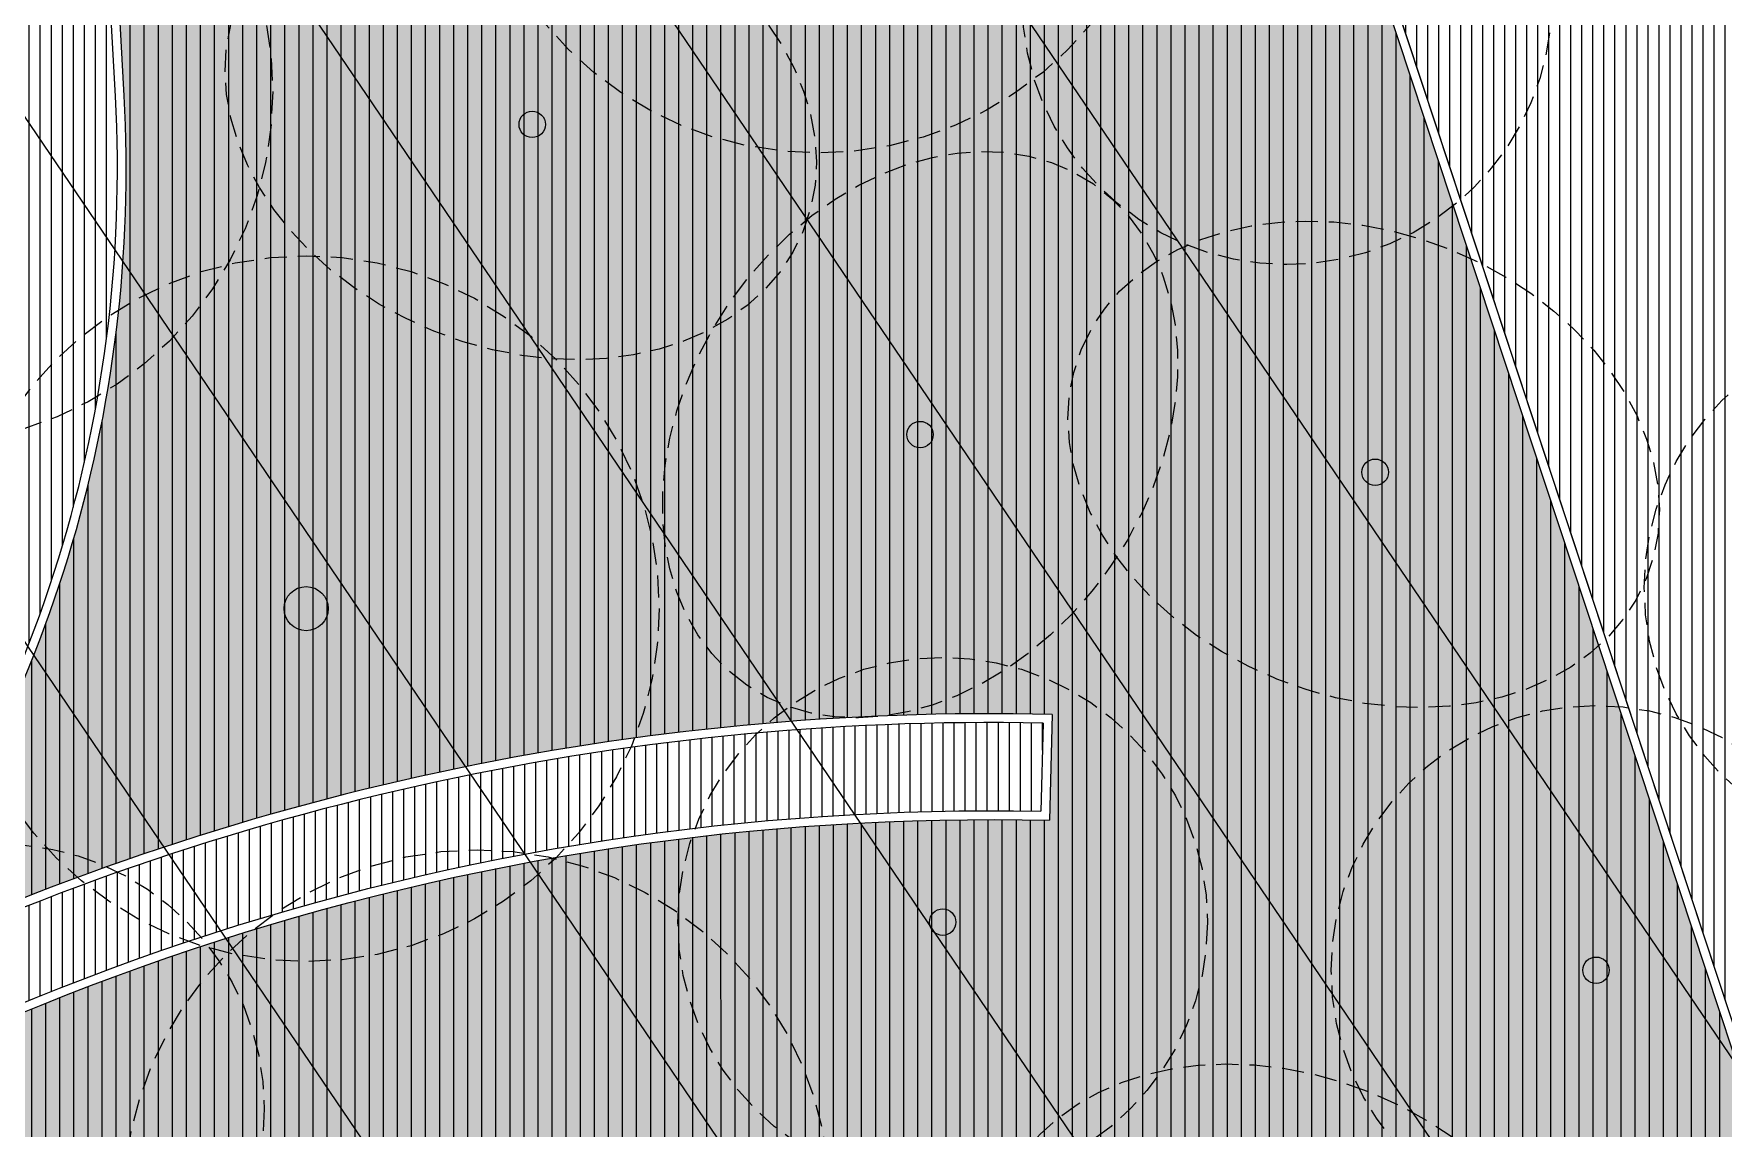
# Model space of a CAD drawing. Header units: metres. Extents: x 678805 to 1359287, y 2747329 to 5497370.
# Drawn here: x 679675.68 to 679694.82, y 2748620.07 to 2748632.48 of the extents above; entities that cross this region are included whole.
import ezdxf
from ezdxf.enums import TextEntityAlignment as Align

# ---------------------------------------------------------------- set-up
doc = ezdxf.new("R2010")
doc.units = ezdxf.units.M
doc.linetypes.add('XREF_MON_SFT_TREES$0$HIDDEN', pattern=[0.375, 0.25, -0.125])
for name, color, linetype in [('00_XREF_MON_HSC_PAVEMENT', 7, 'Continuous'), ('00_XREF_TWQ_SFT_TREES', 7, 'Continuous'), ('XREF_MON_GENERAL_LAYOUT$0$02-L-Plan Change', 8, 'Continuous'), ('XREF_MON_SFT_TREES$0$SL_TREE_CANOPY', 251, 'XREF_MON_SFT_TREES$0$HIDDEN'), ('XREF_MON_SFT_TREES$0$SL_TREE_TRUNK', 251, 'Continuous')]:
    doc.layers.add(name, color=color, linetype=linetype)
for name, color, linetype, true_color in [('02-L-Waterfeatures 01', 7, 'Continuous', 0x4da6ff), ('XREF_MON_SFT_TREES$0$SL_TREE__DELONIX_REGIA', 7, 'Continuous', 0x8f2400), ('XREF_MON_SFT_TREES$0$SL_TREE_ACACIA_ETBAICA', 7, 'Continuous', 0x405700), ('XREF_MON_SFT_TREES$0$SL_TREE_ACACIA_FARNESIANA', 7, 'Continuous', 0xe0e000), ('XREF_MON_SFT_TREES$0$SL_TREE_ACACIA_GERRARDII', 7, 'Continuous', 0x4c4c00), ('XREF_MON_SFT_TREES$0$SL_TREE_ACACIA_NILOTICA', 7, 'Continuous', 0x264d00), ('XREF_MON_SFT_TREES$0$SL_TREE_PROSOPIS_CINERARIA', 7, 'Continuous', 0x5f7f00)]:
    doc.layers.add(name, color=color, linetype=linetype, true_color=true_color)
for name, color, linetype, lineweight in [('XREF_MON_GENERAL_LAYOUT$0$02-L-Level Curves 0.25-0.75m', 33, 'Continuous', 5), ('XREF_MON_GENERAL_LAYOUT$0$02-L-Level Curves 1m', 37, 'Continuous', 5), ('XREF_MON_GENERAL_LAYOUT$0$02-L-Material Change', 251, 'Continuous', 5), ('XREF_MON_HSC_PAVEMENT$0$03-TR-Pavement_04_Dry Meadow_', 54, 'Continuous', 5)]:
    doc.layers.add(name, color=color, linetype=linetype, lineweight=lineweight)
doc.layers.add('XREF_MON_HSC_PAVEMENT$0$03-TR-Pavement_02_Sealed Gravel', color=7, linetype='Continuous', lineweight=5, true_color=0x38321e)
doc.layers.add('XREF_MON_HSC_PAVEMENT$0$03-TR-Pavement_04_Dry Meadow_2', color=7, linetype='Continuous', lineweight=5, true_color=0xe2c75d)
doc.layers.get('XREF_MON_SFT_TREES$0$SL_TREE__DELONIX_REGIA').off()
doc.layers.get('XREF_MON_SFT_TREES$0$SL_TREE_ACACIA_ETBAICA').off()
doc.layers.get('XREF_MON_SFT_TREES$0$SL_TREE_ACACIA_FARNESIANA').off()
doc.layers.get('XREF_MON_SFT_TREES$0$SL_TREE_ACACIA_GERRARDII').off()
doc.layers.get('XREF_MON_SFT_TREES$0$SL_TREE_ACACIA_NILOTICA').off()
doc.layers.get('XREF_MON_SFT_TREES$0$SL_TREE_PROSOPIS_CINERARIA').off()
doc.styles.add('XREF_MON_GENERAL_LAYOUT$0$Standard', font='arial.ttf')
pattern_1 = [(45, (0, 0), (-0.2245064030267289, 0.2245064030267289), [])]
pattern_2 = [(90, (652974.1167151183, 2717198.732228751), (-0.1247775, 0), [])]

# ---------------------------------------------------------------- blocks, each defined once
blk = doc.blocks.new('XREF_MON_SFT_TREES$0$Acacia_pycnantha')
h = blk.add_hatch()
h.set_pattern_fill('ANSI31', color=256, scale=0.1)
h.set_pattern_definition(pattern_1)
edge = h.paths.add_edge_path()
edge.add_arc((-2.328306436538696e-10, 0), 2.999999999974137, 3.180554681463517e-15, 360)
at = {"layer": 'XREF_MON_SFT_TREES$0$SL_TREE_TRUNK'}
h = blk.add_hatch(color=256, dxfattribs=at)
h.dxf.hatch_style = 1
edge = h.paths.add_edge_path()
edge.add_arc((2.328306436538696e-10, 0), 0.2500003876001918, 0, 360)
at = {"layer": 'XREF_MON_SFT_TREES$0$SL_TREE_CANOPY', "linetype": 'XREF_MON_SFT_TREES$0$HIDDEN'}
blk.add_circle((2.328306436538696e-10, 0), 3, dxfattribs=at)
at = {"layer": 'XREF_MON_SFT_TREES$0$SL_TREE_TRUNK'}
blk.add_circle((2.328306436538696e-10, 0), 0.2500003876001918, dxfattribs=at)
blk = doc.blocks.new('XREF_MON_SFT_TREES$0$Acacia etbaica')
h = blk.add_hatch()
h.set_pattern_fill('ANSI31', color=256, scale=0.1)
h.set_pattern_definition(pattern_1)
edge = h.paths.add_edge_path()
edge.add_arc((4.440892098500626e-16, -1.110223024625157e-15), 3.000000000000001, 0, 360)
at = {"layer": 'XREF_MON_SFT_TREES$0$SL_TREE_TRUNK'}
h = blk.add_hatch(color=256, dxfattribs=at)
h.dxf.hatch_style = 1
edge = h.paths.add_edge_path()
edge.add_arc((-4.190951585769653e-09, -3.725290298461914e-09), 0.1500002332421871, 286.4511275051879, 569.1271037239628)
edge.add_arc((-2.328306436538696e-09, 2.328306436538696e-09), 0.1500002378014961, 209.127105287983, 286.4511261276718)
at = {"layer": 'XREF_MON_SFT_TREES$0$SL_TREE_CANOPY'}
blk.add_circle((0, 0), 3, dxfattribs=at)
at = {"layer": 'XREF_MON_SFT_TREES$0$SL_TREE_TRUNK'}
for radius in [0.1500002332387778, 0.150000232560115]:
    blk.add_circle((-4.190951585769653e-09, -3.725290298461914e-09), radius, dxfattribs=at)
blk = doc.blocks.new('XREF_MON_SFT_TREES$0$Acacia_gerrardii')
h = blk.add_hatch()
h.set_pattern_fill('ANSI31', color=256, scale=0.1, style=0)
h.set_pattern_definition(pattern_1)
edge = h.paths.add_edge_path()
edge.add_ellipse((-0.07890667230822146, 0.1374323763884604), major_axis=(-2.334159139066159, 2.54631103014604), ratio=0.7600819417513992, start_angle=0, end_angle=360)
at = {"layer": 'XREF_MON_SFT_TREES$0$SL_TREE_TRUNK'}
h = blk.add_hatch(color=256, dxfattribs=at)
h.dxf.hatch_style = 1
edge = h.paths.add_edge_path()
edge.add_arc((2.328306436538696e-10, 4.656612873077393e-10), 0.1500002322718501, -7.354891001008641, 352.6451089989913)
at = {"layer": 'XREF_MON_SFT_TREES$0$SL_TREE_CANOPY'}
blk.add_ellipse((-0.07890667230822146, 0.1374323763884604), major_axis=(-2.334159139066159, 2.54631103014604), ratio=0.7600819417513992, dxfattribs=at)
at = {"layer": 'XREF_MON_SFT_TREES$0$SL_TREE_TRUNK'}
for radius in [0.1500002322718501, 0.150000232560115]:
    blk.add_circle((2.328306436538696e-10, 4.656612873077393e-10), radius, dxfattribs=at)
blk = doc.blocks.new('XREF_MON_SFT_TREES$0$Prosopis_cineraria')
h = blk.add_hatch()
h.set_pattern_fill('ANSI31', color=256, scale=0.1)
h.set_pattern_definition(pattern_1)
edge = h.paths.add_edge_path()
edge.add_arc((-1.862645149230957e-09, -1.396983861923218e-09), 4.000000002159871, 0, 360)
at = {"layer": 'XREF_MON_SFT_TREES$0$SL_TREE_TRUNK'}
h = blk.add_hatch(color=256, dxfattribs=at)
h.dxf.hatch_style = 1
edge = h.paths.add_edge_path()
edge.add_arc((0, 0), 0.25, 0, 360)
at = {"layer": 'XREF_MON_SFT_TREES$0$SL_TREE_CANOPY', "linetype": 'XREF_MON_SFT_TREES$0$HIDDEN'}
blk.add_circle((0, 0), 4, dxfattribs=at)
at = {"layer": 'XREF_MON_SFT_TREES$0$SL_TREE_TRUNK'}
blk.add_circle((0, 0), 0.25, dxfattribs=at)
blk = doc.blocks.new('XREF_MON_SFT_TREES$0$Acacia_gerrardii_1')
h = blk.add_hatch()
h.set_pattern_fill('ANSI31', color=256, scale=0.1, style=0)
h.set_pattern_definition(pattern_1)
edge = h.paths.add_edge_path()
edge.add_ellipse((2.328306436538696e-10, 4.656612873077393e-10), major_axis=(-2.994620075353438, -1.721699553644494), ratio=0.7600819417513994, start_angle=0, end_angle=360)
at = {"layer": 'XREF_MON_SFT_TREES$0$SL_TREE_TRUNK'}
h = blk.add_hatch(color=256, dxfattribs=at)
h.dxf.hatch_style = 1
edge = h.paths.add_edge_path()
edge.add_arc((4.656612873077393e-10, 9.313225746154785e-10), 0.1500002322718501, -7.354891001008638, 352.6451089989913)
at = {"layer": 'XREF_MON_SFT_TREES$0$SL_TREE_CANOPY'}
blk.add_ellipse((2.328306436538696e-10, 4.656612873077393e-10), major_axis=(-2.994620075353436, -1.721699553644493), ratio=0.7600819417513992, dxfattribs=at)
at = {"layer": 'XREF_MON_SFT_TREES$0$SL_TREE_TRUNK'}
for radius in [0.1500002322718501, 0.150000232560115]:
    blk.add_circle((4.656612873077393e-10, 9.313225746154785e-10), radius, dxfattribs=at)
blk = doc.blocks.new('XREF_MON_SFT_TREES$0$Acacia Nilotica D')
h = blk.add_hatch()
h.set_pattern_fill('ANSI31', color=256, scale=0.1)
h.set_pattern_definition(pattern_1)
edge = h.paths.add_edge_path()
edge.add_arc((2.328306436538696e-10, 0), 3.999999999999999, -6.5439871631012e-05, 359.9999345601284)
at = {"layer": 'XREF_MON_SFT_TREES$0$SL_TREE_TRUNK'}
h = blk.add_hatch(color=256, dxfattribs=at)
h.dxf.hatch_style = 1
edge = h.paths.add_edge_path()
edge.add_arc((2.328306436538696e-10, 0), 0.2500003876001918, 0, 360)
at = {"layer": 'XREF_MON_SFT_TREES$0$SL_TREE_CANOPY', "linetype": 'XREF_MON_SFT_TREES$0$HIDDEN'}
blk.add_circle((2.328306436538696e-10, 0), 4, dxfattribs=at)
at = {"layer": 'XREF_MON_SFT_TREES$0$SL_TREE_TRUNK'}
blk.add_circle((2.328306436538696e-10, 0), 0.2500003876001918, dxfattribs=at)
blk = doc.blocks.new('XREF_MON_SFT_TREES$0$Delonix.B')
h = blk.add_hatch()
h.set_pattern_fill('ANSI31', color=256, scale=0.1, angle=25.44812939262281)
h.set_pattern_definition([(70.44812939262282, (0, -4.656612873077393e-10), (-0.2991926023986827, 0.106254584230064), [])])
edge = h.paths.add_edge_path()
edge.add_arc((0, 0), 3.000000000087448, 6.361109362927034e-15, 360)
at = {"layer": 'XREF_MON_SFT_TREES$0$SL_TREE_TRUNK'}
h = blk.add_hatch(color=256, dxfattribs=at)
h.dxf.hatch_style = 1
edge = h.paths.add_edge_path()
edge.add_arc((0, 0), 0.2500003876001918, 0, 360)
at = {"layer": 'XREF_MON_SFT_TREES$0$SL_TREE_CANOPY', "linetype": 'XREF_MON_SFT_TREES$0$HIDDEN'}
blk.add_circle((0, 0), 3, dxfattribs=at)
at = {"layer": 'XREF_MON_SFT_TREES$0$SL_TREE_TRUNK'}
blk.add_circle((0, 0), 0.2500003876001918, dxfattribs=at)
blk = doc.blocks.new('XREF_MON_SFT_TREES')
at = {"layer": 'XREF_MON_SFT_TREES$0$SL_TREE__DELONIX_REGIA'}
blk.add_blockref('XREF_MON_SFT_TREES$0$Delonix.B', (679696.9277039454, 2748626.200658544), dxfattribs=at)
at = {"layer": 'XREF_MON_SFT_TREES$0$SL_TREE_ACACIA_ETBAICA', "rotation": 25.44812939262281}
for p in [(679689.8785097321, 2748632.862857621), (679685.9780449623, 2748622.41059688), (679693.3813133545, 2748621.864504647), (679675.2892833581, 2748620.296114886)]:
    blk.add_blockref('XREF_MON_SFT_TREES$0$Acacia etbaica', p, dxfattribs=at)
at = {"layer": 'XREF_MON_SFT_TREES$0$SL_TREE_ACACIA_FARNESIANA', "rotation": 25.44812939262281}
for p in [(679693.612578542, 2748636.241661945), (679698.2913198755, 2748636.042886797)]:
    blk.add_blockref('XREF_MON_SFT_TREES$0$Acacia_pycnantha', p, dxfattribs=at)
at = {"layer": 'XREF_MON_SFT_TREES$0$SL_TREE_ACACIA_GERRARDII', "rotation": 25.44812939262281}
for name, p in [('XREF_MON_SFT_TREES$0$Acacia_gerrardii', (679681.3272223724, 2748631.452535958)), ('XREF_MON_SFT_TREES$0$Acacia_gerrardii_1', (679685.721398927, 2748627.936235616)), ('XREF_MON_SFT_TREES$0$Acacia_gerrardii', (679690.8787193706, 2748627.509156693)), ('XREF_MON_SFT_TREES$0$Acacia_gerrardii', (679689.9776555735, 2748617.954514741))]:
    blk.add_blockref(name, p, dxfattribs=at)
at = {"layer": 'XREF_MON_SFT_TREES$0$SL_TREE_ACACIA_NILOTICA', "rotation": 25.44819483249446}
for p in [(679684.5676405226, 2748635.12884048), (679671.0231971582, 2748626.352799246), (679678.7653208389, 2748625.963629191)]:
    blk.add_blockref('XREF_MON_SFT_TREES$0$Acacia Nilotica D', p, dxfattribs=at)
at = {"layer": 'XREF_MON_SFT_TREES$0$SL_TREE_PROSOPIS_CINERARIA', "rotation": 25.44812939262281}
for p in [(679674.3868786135, 2748631.824802852), (679680.7013963921, 2748619.230209735)]:
    blk.add_blockref('XREF_MON_SFT_TREES$0$Prosopis_cineraria', p, dxfattribs=at)
blk = doc.blocks.new('XREF_MON_HSC_PAVEMENT')
at = {"layer": 'XREF_MON_HSC_PAVEMENT$0$03-TR-Pavement_02_Sealed Gravel', "linetype": 'Continuous'}
h = blk.add_hatch(dxfattribs=at)
h.set_pattern_fill('ANSI31', color=256, scale=0.0393, angle=45)
h.set_pattern_definition(pattern_2)
h.paths.add_polyline_path([(679674.7505662756, 2748647.006901963), (679675.7314659259, 2748647.3766699), (679685.0426982479, 2748650.886708019), (679684.7252839699, 2748651.728734859), (679645.3021382057, 2748636.867606018), (679645.584615705, 2748636.012267229)])
h.paths.add_polyline_path([(679675.7314659259, 2748647.3766699), (679674.7505662756, 2748647.006901963), (679675.4753778314, 2748634.034407944), (679659.6414923314, 2748632.703298761, 0.04287255845586823), (679651.2223284328, 2748631.261882994), (679647.4762699777, 2748630.284359057), (679647.7905010901, 2748629.332870731), (679651.4748207846, 2748630.294284104, -0.04287255843960752), (679659.7252639609, 2748631.706813782), (679675.5311857382, 2748633.035572135), (679675.6049644626, 2748631.715099174, -0.1859756716922504), (679672.5376234493, 2748622.202856299), (679673.3153941857, 2748621.574308224, 0.1859756716839196), (679676.6034072143, 2748631.770885119), (679676.5280630047, 2748633.119376738), (679677.1354311637, 2748633.170436431, 0.1072667563963193), (679683.6646576964, 2748635.172907715), (679686.4360077374, 2748636.727829324), (679685.9466940921, 2748637.599937205), (679683.1753440527, 2748636.045015597, -0.1072667565421974), (679677.0516595319, 2748634.16692141), (679676.4722550978, 2748634.118212547)])
h = blk.add_hatch(dxfattribs=at)
h.set_pattern_fill('ANSI31', color=256, scale=0.0393, angle=45)
h.set_pattern_definition(pattern_2)
h.paths.add_polyline_path([(679696.481800617, 2748616.569496031), (679707.6360352818, 2748623.511240307), (679701.0105245535, 2748643.578830983), (679684.8984484846, 2748651.642306724)])
h.paths.add_polyline_path([(679700.0091509128, 2748633.041687717), (679701.2481707088, 2748633.812898146), (679698.5330122038, 2748642.036725296), (679698.5329806948, 2748642.036740809), (679697.2939839378, 2748641.265509594)], flags=16)
h.paths.add_polyline_path([(679701.5437227016, 2748637.441630752), (679702.7827338768, 2748638.212835815), (679701.0110039212, 2748643.579116356), (679701.0109724122, 2748643.579131869), (679699.771997171, 2748642.807914047)], flags=16)
h.paths.add_polyline_path([(679703.0730714542, 2748637.333450732), (679701.834059554, 2748636.562245218), (679703.4855544355, 2748631.560122008), (679704.72457046, 2748632.33133009)], flags=17)
h.paths.add_polyline_path([(679701.5385066556, 2748632.933512048), (679700.2994877653, 2748632.162302182), (679701.9807191639, 2748627.07011165), (679703.2197328102, 2748627.84131825)], flags=16)
h.paths.add_polyline_path([(679697.1460423457, 2748637.189272121), (679695.9065942226, 2748636.417795085), (679698.5285579476, 2748628.474709328), (679699.7685345857, 2748629.24651533)], flags=16)
h.paths.add_polyline_path([(679705.0149080375, 2748631.451945007), (679703.7758912883, 2748630.680736474), (679705.4571225332, 2748625.588546407), (679706.6961434807, 2748626.359757553)], flags=17)
h.paths.add_polyline_path([(679703.5100687569, 2748626.961932153), (679702.2710560162, 2748626.190726115), (679703.922550889, 2748621.188602933), (679705.1615584777, 2748621.959805763)], flags=16)
h.paths.add_polyline_path([(679695.6163047369, 2748637.297210104), (679696.8556943459, 2748638.068650717), (679693.8524403292, 2748647.164622811), (679693.8524088202, 2748647.164638324), (679692.6136486422, 2748646.393581129)], flags=16)
h.paths.add_polyline_path([(679690.6558655783, 2748634.209654581), (679691.9020214824, 2748634.977121429), (679686.6946379266, 2748650.749562684), (679684.9041397311, 2748651.646345514)])
h.paths.add_polyline_path([(679691.3746613588, 2748645.622417704), (679690.1356256147, 2748644.851224117), (679693.1387863244, 2748635.755113645), (679694.377805342, 2748636.526323589)], flags=16)
h = blk.add_hatch(dxfattribs=at)
h.set_pattern_fill('ANSI31', color=256, scale=0.0393, angle=45)
h.set_pattern_definition(pattern_2)
h.paths.add_polyline_path([(679687.0919775869, 2748623.667244822), (679687.1149402101, 2748624.666986998, 0.1206165127163275), (679673.3153941857, 2748621.574308224), (679672.5376234495, 2748622.202856299, -0.05646429362314211), (679670.3091312713, 2748620.005767073), (679656.8279828727, 2748609.423800798), (679657.4454304304, 2748608.63718875), (679668.7878212401, 2748617.540346959, -0.1729383938484506)])
at = {"layer": 'XREF_MON_HSC_PAVEMENT$0$03-TR-Pavement_04_Dry Meadow_', "linetype": 'Continuous'}
h = blk.add_hatch(dxfattribs=at)
h.set_pattern_fill('ANSI31', color=256, scale=0.0502, angle=45)
h.set_pattern_definition([(90, (0, 0), (-0.159385, 0), [])])
edge = h.paths.add_edge_path()
edge.add_line((679675.835403824, 2748647.308981866), (679685.074085759, 2748650.791670799))
edge.add_line((679685.074085759, 2748650.791670799), (679698.893599113, 2748608.948017369))
edge.add_line((679698.893599113, 2748608.948017369), (679662.2653552648, 2748585.50317272))
edge.add_line((679662.2653552648, 2748585.50317272), (679655.3139743757, 2748606.551879153))
edge.add_arc((679670.9314425674, 2748572.82483962), 37.16743881894804, 91.5774076475708, 114.84672299142821, ccw=False)
edge.add_line((679669.9083166623, 2748609.978193732), (679694.8044275737, 2748610.663778945))
edge.add_line((679694.8044275737, 2748610.663778945), (679694.7713946837, 2748611.863324204))
edge.add_line((679694.7713946837, 2748611.863324204), (679669.8752837724, 2748611.177738991))
edge.add_arc((679670.9314426158, 2748572.824839415), 38.36743902575249, 91.57740758399454, 109.68928109787)
edge.add_line((679658.0047187424, 2748608.949072103), (679668.849565996, 2748617.461685754))
edge.add_arc((679686.5320581297, 2748594.934653038), 28.63804691447938, 88.68423064924599, 128.1299802798103, ccw=False)
edge.add_line((679687.1896589658, 2748623.565148881), (679687.2172139526, 2748624.764832473))
edge.add_arc((679686.5320581305, 2748594.934653035), 29.83804691670532, 88.68423065088447, 115.5515273092223)
edge.add_arc((679661.726610215, 2748630.939674532), 14.99999999986113, 322.7221972044185, 363.197959410997)
edge.add_line((679676.7032514893, 2748631.776463714), (679676.633331522, 2748633.027873617))
edge.add_line((679676.633331522, 2748633.027873617), (679677.1438083261, 2748633.070787933))
edge.add_arc((679675.7867080126, 2748649.213844605), 16.19999999980139, 274.8053921856376, 299.2954794328936)
edge.add_line((679683.7135890619, 2748635.085696927), (679686.57214989, 2748636.6895499))
edge.add_line((679686.57214989, 2748636.6895499), (679685.9849735158, 2748637.736079358))
edge.add_line((679685.9849735158, 2748637.736079358), (679683.1264126879, 2748636.132226385))
edge.add_arc((679675.7867080125, 2748649.213844606), 15.00000000052617, 274.8053921858599, 299.29547943230796, ccw=False)
edge.add_line((679677.043282377, 2748634.266569909), (679676.5663620338, 2748634.226476588))
edge.add_line((679676.5663620338, 2748634.226476588), (679675.835403824, 2748647.308981866))
at = {"layer": 'XREF_MON_HSC_PAVEMENT$0$03-TR-Pavement_04_Dry Meadow_2', "ltscale": 2, "transparency": 33554687}
h = blk.add_hatch(dxfattribs=at)
h.set_pattern_fill('AR-CONC', color=256, scale=0.0067, angle=290.0000000000001)
h.set_pattern_definition([(340, (0, 0), (0.3171310031097607, -1.183548818555639), [0.127635, -1.403985]), (284.9999999999999, (0, 0), (1.122121008750501, 0.6597039266631874), [0.102108, -1.123191913939]), (30.45144470000007, (0.0264274947241093, -0.09862875297372095), (1.439251961726375, -0.5238449067124393), [0.10847305896, -1.19320463882]), (336.1842, (0.3198337804106918, 0.1164099759823247), (0.3564911015664235, -1.803038992589059), [0.1914525, -2.1059775]), (26.63555761000001, (0.3495414982605787, -0.03384308439077688), (2.101800046171185, -0.9276967019094174), [0.162709655038, -1.789808574672]), (281.1841511700001, (0.3198337804106918, 0.1164099759823247), (2.10180004612532, -0.9276967020221802), [0.153161779369, -1.684780203864]), (311.0000000000001, (0.2980803232991812, -0.07260940821860236), (-0.2964259309923299, -1.18889947222557), [0.127635, -1.403985]), (256.0000000000001, (0.2980803232991812, -0.07260940821860236), (1.301257995013117, 0.03297126671369521), [0.102108, -1.123188]), (1.451445000000042, (0.2733781620483804, -0.1716843643181712), (1.004832069231487, -1.155928201204946), [0.10847305896, -1.19320258192]), (327.5000000000001, (0, 0), (0.5394311410589346, 0.1743151651689518), [0, -1.1095736, 0, -1.140206, 0, -1.1274425]), (297.5, (0, 0), (0.7838505369245482, -0.1911253338182064), [0, -0.6500876, 0, -1.0840466, 0, -0.4297045]), (257.5, (-0.129797123220292, 0.3566146651579213), (0.2746427574532052, -0.8667979447037826), [0, -0.42545, 0, -1.327404, 0, -1.761363]), (247.5, (-0.1880021112114544, 0.5165315553632672), (0.4995268739605756, -0.8743468279788609), [0, -0.553085, 0, -0.8815324, 0, -1.250823])])
edge = h.paths.add_edge_path()
edge.add_line((679662.151590762, 2748598.296569386), (679658.4446151747, 2748597.072332544))
edge.add_line((679658.4446151747, 2748597.072332544), (679662.2653552647, 2748585.50317272))
edge.add_line((679662.2653552647, 2748585.50317272), (679698.8935991129, 2748608.948017369))
edge.add_line((679698.8935991129, 2748608.948017369), (679685.0740857589, 2748650.791670799))
edge.add_line((679685.0740857589, 2748650.791670799), (679675.8354038239, 2748647.308981866))
edge.add_line((679675.8354038239, 2748647.308981866), (679676.5663620337, 2748634.226476588))
edge.add_line((679676.5663620337, 2748634.226476588), (679677.0432823767, 2748634.266569909))
edge.add_arc((679675.7867080121, 2748649.213844604), 14.99999999820881, 274.8053921870481, 297.2878324299207)
edge.add_line((679682.6636205167, 2748635.883125405), (679682.5360535246, 2748636.110489143))
edge.add_arc((679680.7414575713, 2748634.937182753), 2.144113457710799, 33.17664921244775, 85.39763686341243)
edge.add_arc((679681.1785569801, 2748640.062650642), 2.999999999980566, -26.533621570436992, 264.93120043001886, ccw=False)
edge.add_arc((679685.7808389529, 2748637.764628903), 2.144113457926065, 153.4655269544147, 205.4143094813302)
edge.add_line((679683.844215344, 2748636.844459616), (679683.9762877418, 2748636.609065855))
edge.add_line((679683.9762877418, 2748636.609065855), (679685.9849735157, 2748637.736079358))
edge.add_line((679685.9849735157, 2748637.736079358), (679686.5721498899, 2748636.6895499))
edge.add_line((679686.5721498899, 2748636.6895499), (679683.7135890618, 2748635.085696927))
edge.add_arc((679675.7867080122, 2748649.213844606), 16.20000000074894, 274.8053921861822, 299.295479432, ccw=False)
edge.add_line((679677.143808326, 2748633.070787933), (679676.6333315219, 2748633.027873617))
edge.add_line((679676.6333315219, 2748633.027873617), (679676.7032514894, 2748631.776463714))
edge.add_arc((679661.7266102211, 2748630.93967453), 14.99999999391607, -37.27780280392551, 3.1979594211665017, ccw=False)
edge.add_arc((679686.5320581291, 2748594.934653047), 29.83804690509627, 88.68423064791278, 115.5515273166281, ccw=False)
edge.add_line((679687.2172139524, 2748624.764832473), (679687.1896589657, 2748623.565148881))
edge.add_arc((679686.532058129, 2748594.93465304), 28.6380469126548, 88.68423064799615, 128.1299802811952)
edge.add_line((679668.8495659959, 2748617.461685754), (679658.0047187423, 2748608.949072103))
edge.add_arc((679670.9314426173, 2748572.824839406), 38.36743903417608, 91.57740758608293, 109.6892810959443, ccw=False)
edge.add_line((679669.8752837722, 2748611.177738991), (679694.7713946836, 2748611.863324204))
edge.add_line((679694.7713946836, 2748611.863324204), (679694.8044275736, 2748610.663778945))
edge.add_line((679694.8044275736, 2748610.663778945), (679688.5076800641, 2748610.490380095))
edge.add_arc((679687.7724817486, 2748607.581860981), 3.000000000278293, -252.65945247985883, 75.8142596313707, ccw=False)
edge.add_line((679686.8783303323, 2748610.445511317), (679669.9083166622, 2748609.978193732))
edge.add_arc((679670.9314425656, 2748572.824839626), 37.16743881239631, 91.57740764533591, 114.846722993534)
edge.add_line((679655.3139743755, 2748606.551879153), (679657.9742251091, 2748598.496668595))
edge.add_line((679657.9742251091, 2748598.496668595), (679661.6812006534, 2748599.720905423))
edge.add_arc((679660.8725541149, 2748601.706683177), 2.144113455663051, 292.1570896182367, 344.3732793733889)
edge.add_arc((679665.8199707317, 2748600.297938825), 3.000000000761656, -127.11275333148927, 163.9150522444945, ccw=False)
edge.add_arc((679662.6848792149, 2748596.21983494), 2.144113460433061, 51.83409009833392, 104.4019069229838)
edge = h.paths.add_edge_path(flags=17)
edge.add_line((679671.1979735051, 2748619.121500286), (679672.476851969, 2748619.897653876))
edge.add_line((679672.476851969, 2748619.897653876), (679672.5251279734, 2748619.816931383))
edge.add_arc((679674.2865621371, 2748621.03945836), 2.144113458347495, 214.7626602322482, 266.7114429406855)
edge.add_arc((679673.9914719188, 2748615.903815748), 3, -54.25254889907109, 86.71144292098552, ccw=False)
edge.add_arc((679676.9967327596, 2748611.728853407), 2.144113458347495, 125.7474510802318, 177.6962337837369)
edge.add_line((679674.8543522704, 2748611.815041348), (679674.8681159745, 2748611.315230824))
edge.add_line((679674.8681159745, 2748611.315230824), (679673.3686844009, 2748611.273939712))
edge.add_line((679673.3686844009, 2748611.273939712), (679673.3549206967, 2748611.773750236))
edge.add_arc((679671.2205302833, 2748611.569789245), 2.144113458347495, 5.458573363774319, 57.40735606774469)
edge.add_arc((679673.9914719188, 2748615.903815748), 3, 155.0515379830904, 237.4073560453484, ccw=False)
edge.add_arc((679669.3273681946, 2748618.073617518), 2.144113458347495, 335.0515379542105, 389.2568420272499)
blk = doc.blocks.new('XREF_MON_GENERAL_LAYOUT')
at = {"layer": 'XREF_MON_GENERAL_LAYOUT$0$02-L-Level Curves 0.25-0.75m', "ltscale": 0.3}
for points in [[(679699.4799808329, 2748607.487509218), (679693.3710482295, 2748605.294436724), (679653.5307261917, 2748664.057846356), (679678.5229454408, 2748671.019394475), (679708.6430002141, 2748669.466152007), (679708.3195129641, 2748659.526372816), (679719.8479675617, 2748647.214335335), (679708.3768340133, 2748637.003824202), (679716.413532278, 2748624.091525296), (679712.2357186662, 2748621.222015208)], [(679711.2201767723, 2748624.297830073), (679714.7622365216, 2748626.744607904), (679705.505076939, 2748641.617781889), (679703.333264096, 2748648.197150444), (679708.5732966526, 2748652.86132862), (679704.2765065373, 2748658.190547592), (679704.5833551949, 2748668.125695372), (679679.054148406, 2748669.414595115), (679657.9261803221, 2748663.529428816), (679696.1864724581, 2748607.096521037), (679699.2508586237, 2748608.181261725)], [(679699.0018966856, 2748608.89860535), (679662.3216344505, 2748663.001011277), (679679.585351371, 2748667.809795757), (679700.5237747155, 2748666.78526005), (679700.2291533602, 2748656.853355051), (679700.6068495624, 2748656.456649465), (679705.505076939, 2748641.617781889), (679713.1109407652, 2748629.397690512), (679710.2047644776, 2748627.373252416), (679714.3203029978, 2748614.908443999), (679713.3706085631, 2748614.594883494), (679711.7180338848, 2748619.600201435), (679700.1281488743, 2748609.283989054)]]:
    blk.add_lwpolyline(points, dxfattribs=at)
at = {"layer": 'XREF_MON_GENERAL_LAYOUT$0$02-L-Level Curves 1m', "ltscale": 0.3}
for points in [[(679713.2513361815, 2748618.145971305), (679718.0648280338, 2748621.438442689), (679714.6002581117, 2748627.00485329), (679726.6927838237, 2748637.768468576), (679721.0932200474, 2748646.765103618), (679718.4441747944, 2748654.787469167), (679712.3612066945, 2748660.861764321), (679712.7026564291, 2748670.806612337), (679677.9917424759, 2748672.624193833), (679649.1352720653, 2748664.586263896), (679690.5556240027, 2748603.492352413), (679699.7219113286, 2748606.754974872)], [(679710.2985535205, 2748633.916260644), (679695.1932752791, 2748620.470979844), (679666.7170885833, 2748662.472593736), (679680.1165543366, 2748666.204996397), (679696.4642458552, 2748665.44484177), (679696.1784552252, 2748655.516242202), (679703.4322064295, 2748647.897410952), (679705.505076939, 2748641.617781889), (679710.2985535205, 2748633.916260644)]]:
    blk.add_lwpolyline(points, dxfattribs=at)
at = {"layer": 'XREF_MON_GENERAL_LAYOUT$0$02-L-Material Change', "lineweight": 0, "ltscale": 0.2}
for p, q in [((679698.893599113, 2748608.948017369), (679684.7602106488, 2748651.742043001)), ((679698.9885544738, 2748608.979377844), (679684.8551660096, 2748651.773403476))]:
    blk.add_line(p, q, dxfattribs=at)
at = {"layer": 'XREF_MON_GENERAL_LAYOUT$0$02-L-Material Change', "ltscale": 0.3}
for points in [[(679687.1149440709, 2748624.667155089, 0.1206045438232956), (679673.3153941857, 2748621.574308224, 0.185975671702246), (679676.6034072142, 2748631.77088512), (679676.5280630047, 2748633.119376738), (679677.1354311637, 2748633.170436431, 0.1072667564137713), (679683.6646576973, 2748635.172907715), (679686.4360077374, 2748636.727829324)], [(679687.2172139526, 2748624.764832473, 0.1177707009035916), (679673.6622330608, 2748621.854471877, 0.1784682141606329), (679676.7032514893, 2748631.776463714), (679676.633331522, 2748633.027873617), (679677.1438083261, 2748633.070787933, 0.1072667564122575), (679683.7135890619, 2748635.085696927), (679686.57214989, 2748636.6895499)], [(679694.6741853197, 2748611.760609358), (679669.8780365132, 2748611.077776886, 0.08334700870678097), (679657.4454304304, 2748608.63718875), (679668.7878212401, 2748617.540346959, -0.1729383938289247), (679687.0919775867, 2748623.667244823, -0.1738344751151555)], [(679694.7713946837, 2748611.863324204), (679669.8752837724, 2748611.177738991, 0.07919288954674693), (679658.0047187424, 2748608.949072103), (679668.849565996, 2748617.461685754, -0.1738344751155432), (679687.1896589658, 2748623.565148881)]]:
    blk.add_lwpolyline(points, format="xyb", dxfattribs=at)
at = {"layer": 'XREF_MON_GENERAL_LAYOUT$0$02-L-Material Change'}
for points in [[(679687.1149440709, 2748624.667155089), (679687.0919775867, 2748623.667244823)], [(679687.2172139526, 2748624.764832473), (679687.1896589657, 2748623.565148882)]]:
    blk.add_lwpolyline(points, dxfattribs=at)
at = {"layer": 'XREF_MON_GENERAL_LAYOUT$0$02-L-Plan Change', "lineweight": 0, "ltscale": 0.2}
blk.add_line((679699.0129593532, 2748608.905483107), (679681.9254227037, 2748660.644277609), dxfattribs=at)
at = {"style": 'XREF_MON_GENERAL_LAYOUT$0$Standard'}
for tag, height, rotation, p in [('604,00', 1, 330.2642936667779, (679905.770310239, 2748776.557787406)), ('603,00', 1, 330.2642936667779, (679901.860927013, 2748753.477248972)), ('600,00', 1, 133.8259836638873, (679944.5968217494, 2748745.152639077)), ('602,00', 1, 330.2642936667779, (679883.3191980837, 2748738.726865312)), ('601,00', 1, 117.8905743169221, (679920.9720408977, 2748732.870057053)), ('601,00', 1, 330.2642936667779, (679864.7774691544, 2748723.976481652)), ('600,00', 1, 40.88332108062335, (679777.4053656742, 2748705.443575754, 1.169999999973397)), ('602,00', 1, 330.2642936667779, (679941.2749349186, 2748705.483031567)), ('601,00', 1, 40.88332108062335, (679701.7983696235, 2748703.888586182, 1.169999999973397)), ('598,00', 0.9999999999999999, 62.09100844466732, (679810.2666232066, 2748702.618736548)), ('600,00', 1, 330.2642936667779, (679877.7814736818, 2748691.131234986)), ('600,00', 0.9999999999999999, 19.55108886768879, (679920.4438211058, 2748685.495504646)), ('601,00', 1, 330.2642936667779, (679934.8129193163, 2748683.803636156)), ('599,00', 1, 330.2642936667779, (679854.5671008349, 2748679.061113989)), ('600,00', 1, 88.39282059591216, (679743.9134691327, 2748675.571576328)), ('599,00', 0.9999999999999998, 20.60862043003912, (679924.2598928241, 2748675.216416284)), ('601,00', 1, 88.39282059591216, (679728.0345944045, 2748671.317844195, -2)), ('602,00', 1, 88.39282059591216, (679711.8257639392, 2748665.966083916, -1)), ('603,00', 1, 88.39282059591216, (679695.6151318625, 2748660.611015213)), ('599,00', 1, 40.88332108062335, (679788.8072719976, 2748655.829159783, 1.169999999973397)), ('601,00', 1, 40.88332108062335, (679627.6123405045, 2748644.602575284, 1.169999999973397)), ('603,00', 0.9999999999999999, 41.70580600405471, (679702.4989019763, 2748628.484392532, 1.169999999925494)), ('600,00', 1, 40.88332108062335, (679645.924961585, 2748597.926138933, 1.169999999973397)), ('599,00', 1, 34.22767859632935, (679673.5743901337, 2748555.136007577, 5.33999999991769))]:
    blk.add_attdef(tag, text='', height=height, rotation=rotation, dxfattribs=at).set_placement(p, align=Align.MIDDLE)
at = {"ltscale": 0.3, "style": 'XREF_MON_GENERAL_LAYOUT$0$Standard'}
for tag, height, rotation, p in [('603,50', 1, 330.2642936667779, (679911.500620042, 2748760.570188188)), ('602,50', 1, 330.2642936667779, (679892.8646878856, 2748745.846442295)), ('600,50', 1, 133.8259836638873, (679933.0482653556, 2748738.729379551)), ('601,50', 1, 330.2642936667779, (679873.5807466183, 2748731.671495228)), ('601,50', 0.9999999999999999, 101.285674792814, (679909.5220062692, 2748726.945334854)), ('602,50', 1, 330.2642936667779, (679948.6248547818, 2748713.859774644)), ('600,50', 1, 39.60595393010205, (679743.242567131, 2748706.971262414)), ('600,50', 1, 330.2642936667779, (679880.2659989139, 2748702.726026631)), ('600,50', 0.9999999999999999, 17.35374479888441, (679917.6150982407, 2748690.553931213)), ('599,50', 1, 330.2642936667779, (679867.1974978975, 2748684.716235158)), ('599,50', 0.9999999999999999, 18.89438680505554, (679921.7103896159, 2748680.578430657)), ('599,50', 1, 39.60595393010205, (679778.9914550197, 2748677.241243556)), ('600,50', 1, 88.39282059591216, (679735.9248694875, 2748673.586085743)), ('601,50', 1, 88.39282059591216, (679719.9062925801, 2748668.580993867)), ('602,50', 1, 88.39282059591216, (679703.4737899266, 2748663.451811911)), ('598,50', 1, 330.2642936667779, (679861.7651457089, 2748662.396830559)), ('601,50', 1, 39.60595393010205, (679610.5132742386, 2748662.061190253)), ('600,00', 0.9999999999999999, 41.70580600405471, (679752.30764285, 2748637.685423907)), ('601,00', 0.9999999999999999, 41.70580600405471, (679736.0440844187, 2748634.537594622)), ('599,00', 0.9999999999999999, 35.08346035422691, (679763.0433427037, 2748634.41500971, 1.169999999925494)), ('602,00', 0.9999999999999999, 41.70580600405471, (679720.1743132578, 2748633.095905716, 1.169999999925494)), ('600,00', 0.9999999999999999, 35.08346035422691, (679747.0628417195, 2748629.903108784, 1.169999999925494)), ('601,00', 0.9999999999999999, 35.08346035422691, (679731.2455695962, 2748625.23889635, 1.169999999925494)), ('600,50', 1, 39.60595393010205, (679636.919713499, 2748621.33866227)), ('602,00', 0.9999999999999999, 35.08346035422691, (679715.3997742002, 2748620.639385471, 1.169999999925494)), ('599,50', 1, 28.76039513677905, (679659.4816038228, 2748574.323313434))]:
    blk.add_attdef(tag, text='', height=height, rotation=rotation, dxfattribs=at).set_placement(p, align=Align.MIDDLE)

msp = doc.modelspace()

# ---------------------------------------------------------------- block references
at = {"layer": '00_XREF_MON_HSC_PAVEMENT'}
msp.add_blockref('XREF_MON_HSC_PAVEMENT', (0, 0), dxfattribs=at)
at = {"layer": '00_XREF_TWQ_SFT_TREES'}
msp.add_blockref('XREF_MON_SFT_TREES', (0, 0), dxfattribs=at)
at = {"layer": '02-L-Waterfeatures 01', "color": 18, "true_color": 0x000000}
msp.add_blockref('XREF_MON_GENERAL_LAYOUT', (0, 0), dxfattribs=at)

doc.saveas('drawing.dxf')
